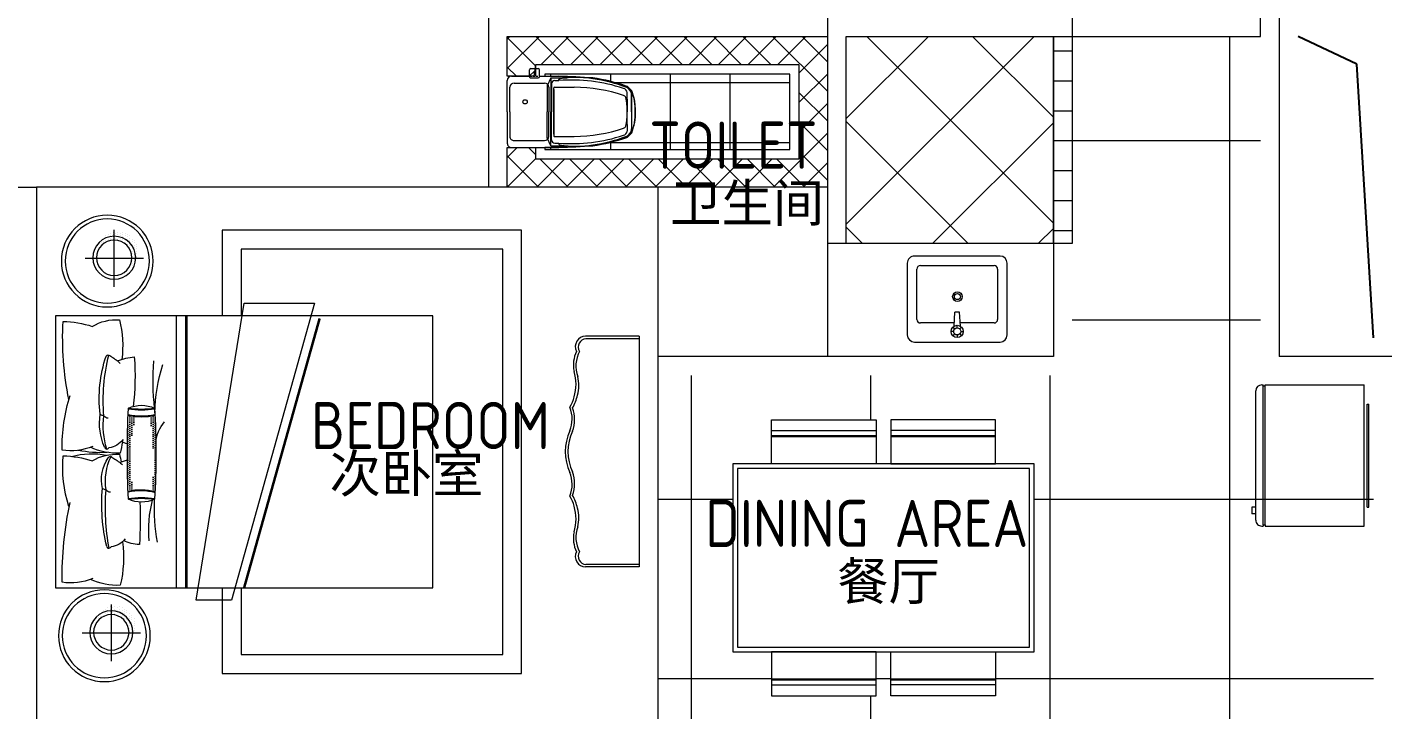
# Model space of a CAD drawing. Extents: x 25752 to 73233, y 27827 to 61602.
# Drawn here: x 48011 to 55211, y 43281 to 46907 of the extents above; entities that cross this region are included whole.
import ezdxf

# ---------------------------------------------------------------- set-up
doc = ezdxf.new("R2010")
doc.units = 0
doc.header["$LTSCALE"] = 1000
doc.header["$MEASUREMENT"] = 0
for name, color, linetype, lineweight in [('DOTE', 1, 'Continuous', 5), ('WALL', 255, 'Continuous', 30), ('家具', 34, 'Continuous', 9), ('居其美业室内陈设图块', 31, 'Continuous', 9), ('配景图块－家具立面', 252, 'Continuous', 9), ('铺地', 8, 'Continuous', 5), ('陈设', 31, 'Continuous', 5)]:
    doc.layers.add(name, color=color, linetype=linetype, lineweight=lineweight)
doc.layers.add('PUB_TEXT', color=7, linetype='Continuous')
doc.styles.get("Standard").update_dxf_attribs({"font": 'gbenor.shx', "bigfont": 'gbcbig.shx'})
pattern_1 = [(90, (164886.5, 15824.3), (952.5, 2e-13), []), (7e-15, (164886.5, 15824.3), (2e-13, -952.5), [])]

# ---------------------------------------------------------------- blocks, each defined once
blk = doc.blocks.new('dfdsf')
at = {"layer": '家具'}
for p, q in [((-6118.8, -27345.4), (-6118.8, -27726.4)), ((-5626.5, -27307.3), (-6080.7, -27307.3)), ((-5588.4, -27726.4), (-5588.4, -27345.4)), ((-6080.7, -27764.5), (-5626.5, -27764.5))]:
    blk.add_line(p, q, dxfattribs=at)
at = {"layer": '家具', "color": 8}
for p, q in [((-5866.9, -27350.6), (-5876.4, -27341.1)), ((-5853.6, -27345.2), (-5853.6, -27331.7)), ((-5831.1, -27340.8), (-5840.5, -27350.5)), ((-6068, -27694.7), (-6068, -27428)), ((-6049, -27408.9), (-5869.2, -27408.9)), ((-5872.4, -27364), (-5885.9, -27364)), ((-5866.7, -27377.4), (-5876.1, -27387.1)), ((-5870.1, -27391.7), (-5866.3, -27465.6)), ((-5853.6, -27382.8), (-5853.6, -27396.2)), ((-5837.1, -27391.7), (-5840.9, -27465.6)), ((-5830.8, -27386.8), (-5840.3, -27377.3)), ((-5838, -27408.9), (-5658.2, -27408.9)), ((-5834.8, -27364), (-5821.3, -27364)), ((-5639.2, -27428), (-5639.2, -27694.7)), ((-5866.3, -27465.6), (-5840.9, -27465.6)), ((-5658.2, -27713.7), (-6049, -27713.7))]:
    blk.add_line(p, q, dxfattribs=at)
for centre, radius in [((-5853.6, -27364), 32.3), ((-5853.6, -27364), 18.8), ((-5854.6, -27548.6), 25.4), ((-5854.6, -27548.6), 16)]:
    blk.add_circle(centre, radius, dxfattribs=at)
at = {"layer": '家具'}
for centre, start, end in [((-6080.7, -27345.4), 90, 180), ((-5626.5, -27345.4), 0, 90), ((-6080.7, -27726.4), 180, 270), ((-5626.5, -27726.4), 270, 0)]:
    blk.add_arc(centre, 38.1, start, end, dxfattribs=at)
at = {"layer": '家具', "color": 8}
for centre, start, end in [((-6049, -27428), 90, 180), ((-5658.2, -27428), 0, 90), ((-6049, -27694.7), 180, 270), ((-5658.2, -27694.7), 270, 0)]:
    blk.add_arc(centre, 19.1, start, end, dxfattribs=at)
blk = doc.blocks.new('A$C37A63D83')
at = {"layer": '家具', "color": 8}
for p, q in [((136.4, 659.7), (322.6, 659.7)), ((229.5, 659.7), (136.4, 659.7)), ((152.1, 636.3), (127.6, 636.3)), ((162, 636.3), (152.1, 636.3)), ((162, 636.3), (229.5, 636.3)), ((297, 636.3), (229.5, 636.3)), ((297, 636.3), (306.9, 636.3)), ((306.9, 636.3), (331.4, 636.3)), ((49.5, 230.4), (49.5, 316.4)), ((99, 250.2), (99, 355.5)), ((360, 250.2), (360, 355.5)), ((49.5, 230.4), (229.5, 230.4)), ((49.5, 230.4), (90.9, 211.5)), ((54, 279), (54, 280.3)), ((63, 274.5), (58.5, 274.5)), ((63, 252.9), (63, 274.5)), ((81, 234.9), (229.5, 234.9)), ((99, 220.5), (229.5, 220.5)), ((229.5, 246.6), (102.6, 246.6)), ((110.7, 246.6), (229.5, 246.6)), ((229.5, 246.6), (356.4, 246.6)), ((348.3, 246.6), (229.5, 246.6)), ((378, 234.9), (229.5, 234.9)), ((409.5, 230.4), (229.5, 230.4)), ((360, 220.5), (229.5, 220.5)), ((409.5, 230.4), (368.1, 211.5)), ((396, 252.9), (396, 274.5)), ((396, 274.5), (400.5, 274.5)), ((37.8, 171.9), (42.3, 171.9)), ((40.5, 153.1), (40.5, 161.7)), ((40.5, 137), (40.5, 146.5)), ((49.5, 125.1), (49.5, 164.7)), ((76.5, 36), (76.5, 198)), ((90.9, 211.5), (229.5, 211.5)), ((368.1, 211.5), (229.5, 211.5)), ((382.5, 36), (382.5, 198)), ((37.8, 117.9), (42.3, 117.9)), ((40.5, 121.2), (40.5, 129.7)), ((229.5, 13.5), (99, 13.5)), ((229.5, 13.5), (360, 13.5))]:
    blk.add_line(p, q, dxfattribs=at)
at = {"layer": '家具'}
for p, q in [((409.5, 230.4), (409.5, 316.4)), ((40.5, 170.1), (40.5, 274.5)), ((405, 279), (405, 280.3)), ((418.5, 22.5), (418.5, 274.5)), ((0, 125.1), (0, 164.7)), ((37.8, 171.9), (7.2, 171.9)), ((37.8, 117.9), (7.2, 117.9)), ((40.5, 22.5), (40.5, 122)), ((229.5, 0), (63, 0)), ((229.5, 0), (396, 0))]:
    blk.add_line(p, q, dxfattribs=at)
at = {"layer": '家具', "color": 8}
blk.add_circle((176.4, 94.5), 11.4, dxfattribs=at)
at = {"layer": '家具'}
for centre, radius, start, end in [((159.1, 596.7), 75.7, 123.74728, 147.26486), ((216.6, 423.2), 256.6, 87.12096, 112.8427), ((242.4, 423.2), 256.6, 67.1573, 92.87904), ((299.9, 596.7), 75.7, 32.73514, 56.25272), ((978.6, 321), 938.6, 160.46268, 171.82378), ((106.7, 630.4), 13.5, 147.26486, 160.46289), ((345.7, 630.4), 13.5, 21.34013, 45.04567), ((352.3, 630.4), 13.5, 19.53711, 32.73514), ((-519.6, 321), 938.7, 8.17733, 19.53711), ((7035.2, 15), 6999.5, 176.39994, 177.87525), ((-6576.2, 15), 6999.5, 2.12475, 3.60006), ((7.2, 164.7), 7.2, 90, 180), ((7.2, 125.1), 7.2, 180, 270), ((63, 22.5), 22.5, 180, 270), ((396, 22.5), 22.5, 270, 0)]:
    blk.add_arc(centre, radius, start, end, dxfattribs=at)
at = {"layer": '家具', "color": 8}
for centre, radius, start, end in [((347, 396.4), 344.2, 131.92233, 134.95433), ((138, 625.7), 34, 87.42069, 128.06865), ((321, 625.7), 34, 51.93135, 92.57931), ((112, 396.4), 344.2, 45.04567, 48.07767), ((823.8, 352.9), 776.2, 158.65987, 172.47632), ((941.9, 340.4), 881.4, 161.70587, 184.28974), ((933.3, 352.9), 834.3, 161.50274, 179.81806), ((113.3, 630.4), 13.5, 134.95433, 158.65987), ((129.6, 611.1), 25.3, 94.61237, 166.25294), ((159.2, 611.8), 18, 109.18125, 161.50274), ((214.4, 386.4), 250, 86.59247, 104.15157), ((244.6, 386.4), 250, 75.84843, 93.40753), ((299.8, 611.8), 18, 18.49726, 70.81875), ((-474.3, 352.9), 834.3, 0.18194, 18.49726), ((329.4, 611.1), 25.3, 13.74706, 85.38763), ((-482.9, 340.4), 881.4, 355.71026, 18.29413), ((-364.8, 352.9), 776.2, 7.52368, 21.34013), ((545.5, 366.9), 499.1, 169.88512, 189.98228), ((-86.5, 366.9), 499.1, 350.01772, 10.11488), ((58.5, 279), 4.5, 180, 270), ((81, 252.9), 18, 180, 270), ((99, 198), 22.5, 90, 180), ((102.6, 250.2), 3.6, 180, 270), ((356.4, 250.2), 3.6, 270, 0), ((360, 198), 22.5, 0, 90), ((378, 252.9), 18, 270, 0), ((400.5, 279), 4.5, 270, 0), ((42.3, 164.7), 7.2, 0, 90), ((42.3, 125.1), 7.2, 270, 0), ((99, 36), 22.5, 180, 270), ((360, 36), 22.5, 270, 0)]:
    blk.add_arc(centre, radius, start, end, dxfattribs=at)
blk = doc.blocks.new('A$C0C200289')
for p, q in [((-150, 71.8), (-150, 596.8)), ((600, 596.8), (-150, 596.8)), ((500.3, 622.7), (-48.2, 622.7)), ((-48.2, 613.4), (-48.2, 622.7)), ((500.3, 613.4), (-48.2, 613.4)), ((500.3, 613.4), (500.3, 622.7)), ((600, 71.8), (600, 596.8)), ((-144.1, 71.8), (-150, 71.8)), ((-150, 53.3), (-150, 61.8)), ((-144.1, 61.8), (-150, 61.8)), ((-144.1, 61.8), (-144.1, 71.8)), ((568.5, 21.8), (-118.5, 21.8)), ((499.1, 21.8), (499.1, 0)), ((535.3, 21.8), (535.3, 0)), ((594.1, 61.8), (594.1, 71.8)), ((594.1, 71.8), (600, 71.8)), ((594.1, 61.8), (600, 61.8)), ((600, 53.3), (600, 61.8)), ((499.1, 0), (535.3, 0))]:
    blk.add_line(p, q)
at = {"color": 251}
for p, q in [((594.1, 71.8), (-144.1, 71.8)), ((594.1, 61.8), (-144.1, 61.8))]:
    blk.add_line(p, q, dxfattribs=at)
for centre, start, end in [((-118.5, 53.3), 180, 270), ((568.5, 53.3), 270, 0)]:
    blk.add_arc(centre, 31.5, start, end)
blk = doc.blocks.new('qtg')
at = {"layer": '陈设'}
blk.add_lwpolyline([(131675.2, 1896.9), (131675.2, 1442.2), (130085.8, 1442.2), (130085.8, 3795.2), (131675.2, 3795.2), (131675.2, 3340.5)], dxfattribs=at)
at = {"layer": '陈设', "color": 8}
blk.add_lwpolyline([(131575.2, 1896.9), (131575.2, 1542.2), (130185.8, 1542.2), (130185.8, 3695.2), (131575.2, 3695.2), (131575.2, 3340.5)], dxfattribs=at)
blk = doc.blocks.new('bed-03')
at = {"layer": '陈设'}
h = blk.add_hatch(dxfattribs=at)
h.set_pattern_fill('DOTS', color=8, scale=157.35808, style=0)
h.set_pattern_definition([(360, (4699.224, 22464.162), (4.91744, 9.83488), [0, -9.83488])])
h.paths.add_polyline_path([(193.3, 1512.3, -0.023158), (197.9, 1538.3, 0.017447), (-182.8, 1538.1, -0.030336), (-176.8, 1500.1, -0.109684)])
h.paths.add_polyline_path([(-178.1, 1428.4, -0.021039), (-182.7, 1402.1, 0.024893), (200.7, 1402, -0.013485), (197.1, 1417, -0.065247)])
at = {"layer": '陈设', "linetype": 'Continuous'}
blk.add_line((-685.8, 1295.4), (685.8, 1295.4), dxfattribs=at)
for points in [[(-685.8, 1905), (685.8, 1905), (685.8, 0), (-685.8, 0)], [(749.3, 1193.8), (-749.3, 952.5), (-749.3, 596.9), (749.3, 1016)]]:
    blk.add_lwpolyline(points, close=True, dxfattribs=at)
at = {"layer": '陈设', "linetype": 'Continuous', "const_width": 12.7}
for points in [[(-685.8, 1244.6), (685.8, 1244.6)], [(685.8, 952.5), (-673.1, 571.5)]]:
    blk.add_lwpolyline(points, dxfattribs=at)
at = {"layer": '陈设'}
for centre, radius, start, end in [((-577.9, 291.4), 1576.8, 78.51563, 92.91885), ((-128, 1881.7), 530.4, 181.68246, 197.89123), ((-19.6, 991.8), 879.4, 89.26749, 107.49187), ((-518.6, 1679.5), 523, 21.50182, 21.52014), ((-291.2, 1827.2), 286.3, 337.28886, 8.83607), ((72.4, 1196.7), 671.5, 72.36508, 94.45682), ((550.4, 1881.7), 530.4, 181.68246, 197.89123), ((641.6, 21.3), 1850, 89.47797, 102.03621), ((375.6, 1827.2), 286.3, 337.28886, 8.83607), ((-518.6, 1679.5), 523, 356.00042, 12.19728), ((388.8, 1722), 379.2, 164.5703, 191.44523), ((-433, 1598.1), 233.4, 148.85812, 184.05816), ((-316.9, 1592.2), 324, 357.36898, 24.77774), ((245.4, 1598.1), 233.4, 148.85812, 184.05816), ((349.9, 1592.2), 324, 357.36898, 24.77774), ((-260.6, 727.3), 936.2, 85.18392, 104.06595), ((-269.2, 1008), 675.6, 83.20755, 108.38281), ((-144.9, 1376.3), 305.8, 66.56831, 98.36025), ((-213.4, 1658.6), 31.4, 2.78289, 33.25611), ((-131.5, 1271.1), 392.3, 72.55244, 97.40079), ((-192.9, 1640.1), 22.8, 354.43558, 61.56986), ((148.2, 1363.4), 288.9, 81.37225, 115.44969), ((141.6, 1474.1), 198.2, 77.55266, 124.26048), ((262.2, 741.5), 929.4, 76.61675, 94.81174), ((160.2, 1647.5), 31.4, 2.78289, 33.25611), ((280, 458.9), 1193.4, 80.01932, 94.24788), ((180.7, 1629), 22.8, 354.43558, 61.56986), ((-535.1, 2096.2), 531, 255.7481, 277.42838), ((-285.9, 1731.9), 222.6, 209.74359, 223.86493), ((-210.2, 1487.7), 269, 157.35479, 175.99448), ((-127.8, 1648.9), 108.2, 307.60777, 352.44802), ((-134.2, 2172.8), 611.9, 277.91946, 283.31982), ((143.3, 2096.2), 531, 255.7481, 259.99103), ((226.4, 1720.7), 222.6, 209.74359, 223.86493), ((302, 1476.6), 269, 157.35479, 166.0422), ((372.8, 1637.8), 108.2, 307.60777, 352.44802), ((532.6, 2172.8), 611.9, 262.59536, 283.31982), ((-382.1, 2845.4), 1342.3, 265.87858, 276.54701), ((-81, 1470.4), 153.7, 154.46306, 205.54216), ((9.9, -3914.4), 5455.9, 87.58865, 92.41135), ((-613.7, 1470.4), 399.6, 350.4535, 9.55171), ((-493.1, 1470), 317.7, 347.54723, 12.52165), ((-202.4, 1492.4), 169.7, 16.73764, 28.09111), ((476.5, 1475.9), 285.5, 167.23113, 195.17647), ((686, 1470.3), 451.5, 171.53777, 188.42299), ((91.5, 1470.5), 162, 335.83547, 24.1253), ((298.3, 1481.3), 169.7, 359.93165, 28.09111), ((341.1, 3294.3), 1817.6, 267.23363, 274.00158), ((-357.5, 205.3), 1206.7, 83.44339, 94.82037), ((-171.5, 490.7), 912.5, 91.59604, 107.13726), ((9.8, 5250.4), 3853.1, 266.5849, 273.4151), ((-29.3, 1206.9), 191.7, 95.57589, 129.53492), ((282.7, 411.7), 993.4, 79.97993, 92.50113), ((395.3, 834), 600.1, 84.82231, 104.64378)]:
    blk.add_arc(centre, radius, start, end, dxfattribs=at)
at = {"layer": '陈设', "color": 8}
for centre, radius, start, end in [((-613.7, 1470.4), 403.5, 350.4535, 9.55171), ((-493.1, 1470), 313.8, 347.54723, 12.52165), ((476.5, 1475.9), 281.5, 167.23113, 195.17647), ((686, 1470.3), 455.4, 171.53777, 188.42299)]:
    blk.add_arc(centre, radius, start, end, dxfattribs=at)
at = {"layer": '陈设'}
for points in [[(-482.3, 1649.1), (-489.5, 1638.4), (-485.8, 1630.5), (-479.2, 1621.4)], [(-23.3, 1656.9), (-14.3, 1650.6), (-15.6, 1640.9), (-20.6, 1634.7)], [(477.4, 1645.7), (486.4, 1639.5), (485, 1629.8), (480.1, 1623.6)], [(30, 1637.9), (22.8, 1627.2), (26.4, 1619.3), (33.1, 1610.3)]]:
    blk.add_spline(points, degree=3, dxfattribs=at)
blk = doc.blocks.new('nighttable-03')
at = {"layer": '陈设'}
for p, q in [((0, -193), (0, 193)), ((-188.6, 0), (188.6, 0))]:
    blk.add_line(p, q, dxfattribs=at)
at = {"layer": '陈设', "color": 8}
for p, q in [((-56.6, 103.2), (-56.6, 103.2)), ((-48.7, 119.1), (-48.7, 119.1)), ((-32.8, 119.1), (-32.8, 119.1)), ((-24.9, 134.9), (-24.9, 134.9)), ((-16.9, 119.1), (-16.9, 119.1)), ((-9, 134.9), (-9, 134.9)), ((-1, 150.8), (-1, 150.8)), ((-1, 119.1), (-1, 119.1)), ((6.9, 134.9), (6.9, 134.9)), ((14.8, 150.8), (14.8, 150.8)), ((14.8, 119.1), (14.8, 119.1)), ((22.8, 134.9), (22.8, 134.9)), ((30.7, 150.8), (30.7, 150.8)), ((30.7, 119.1), (30.7, 119.1)), ((38.6, 134.9), (38.6, 134.9)), ((46.6, 150.8), (46.6, 150.8)), ((46.6, 119.1), (46.6, 119.1)), ((54.5, 134.9), (54.5, 134.9)), ((62.5, 150.8), (62.5, 150.8)), ((62.5, 119.1), (62.5, 119.1)), ((70.4, 134.9), (70.4, 134.9)), ((70.4, 103.2), (70.4, 103.2)), ((78.3, 150.8), (78.3, 150.8)), ((78.3, 119.1), (78.3, 119.1)), ((86.3, 134.9), (86.3, 134.9)), ((86.3, 103.2), (86.3, 103.2)), ((94.2, 150.8), (94.2, 150.8)), ((94.2, 119.1), (94.2, 119.1)), ((102.1, 134.9), (102.1, 134.9)), ((102.1, 103.2), (102.1, 103.2)), ((110.1, 119.1), (110.1, 119.1)), ((118, 134.9), (118, 134.9)), ((118, 103.2), (118, 103.2)), ((126, 119.1), (126, 119.1)), ((133.9, 103.2), (133.9, 103.2)), ((149.8, 103.2), (149.8, 103.2)), ((94.2, 87.3), (94.2, 87.3)), ((102.1, 71.4), (102.1, 71.4)), ((110.1, 87.3), (110.1, 87.3)), ((110.1, 55.6), (110.1, 55.6)), ((118, 71.4), (118, 71.4)), ((118, 39.7), (118, 39.7)), ((126, 87.3), (126, 87.3)), ((126, 55.6), (126, 55.6)), ((126, 23.8), (126, 23.8)), ((133.9, 71.4), (133.9, 71.4)), ((133.9, 39.7), (133.9, 39.7)), ((133.9, 7.9), (133.9, 7.9)), ((141.8, 87.3), (141.8, 87.3)), ((141.8, 55.6), (141.8, 55.6)), ((141.8, 23.8), (141.8, 23.8)), ((149.8, 71.4), (149.8, 71.4)), ((149.8, 39.7), (149.8, 39.7)), ((149.8, 7.9), (149.8, 7.9)), ((157.7, 87.3), (157.7, 87.3)), ((157.7, 55.6), (157.7, 55.6)), ((157.7, 23.8), (157.7, 23.8)), ((165.6, 71.4), (165.6, 71.4)), ((165.6, 39.7), (165.6, 39.7)), ((165.6, 7.9), (165.6, 7.9)), ((173.6, 55.6), (173.6, 55.6)), ((173.6, 23.8), (173.6, 23.8)), ((86.3, -87.3), (86.3, -87.3)), ((102.1, -87.3), (102.1, -87.3)), ((110.1, -71.4), (110.1, -71.4)), ((118, -55.6), (118, -55.6)), ((126, -7.9), (126, -7.9)), ((126, -39.7), (126, -39.7)), ((126, -71.4), (126, -71.4)), ((133.9, -23.8), (133.9, -23.8)), ((133.9, -55.6), (133.9, -55.6)), ((141.8, -7.9), (141.8, -7.9)), ((141.8, -39.7), (141.8, -39.7)), ((149.8, -23.8), (149.8, -23.8)), ((149.8, -55.6), (149.8, -55.6)), ((157.7, -7.9), (157.7, -7.9)), ((157.7, -39.7), (157.7, -39.7)), ((165.6, -23.8), (165.6, -23.8)), ((173.6, -7.9), (173.6, -7.9)), ((62.5, -103.2), (62.5, -103.2))]:
    blk.add_line(p, q, dxfattribs=at)
at = {"layer": '陈设'}
for centre, radius in [((-18.6, -46.6), 304.8), ((3.7, -0.4), 142.5)]:
    blk.add_circle(centre, radius, dxfattribs=at)
at = {"layer": '陈设', "color": 8}
for centre, radius in [((-18.6, -46.6), 279.4), ((3.7, -0.4), 117.5)]:
    blk.add_circle(centre, radius, dxfattribs=at)
blk = doc.blocks.new('tr')
at = {"layer": '居其美业室内陈设图块', "color": 8, "linetype": 'Continuous'}
for p, q in [((-570583.1, -756275.3), (-570028.1, -756275.3)), ((-569394.9, -756275.3), (-569949.9, -756275.3)), ((-570583.1, -757625.8), (-570028.1, -757625.8)), ((-569394.9, -757625.8), (-569949.9, -757625.8))]:
    blk.add_line(p, q, dxfattribs=at)
at = {"layer": '居其美业室内陈设图块', "color": 31, "linetype": 'Continuous'}
for points in [[(-570583.1, -756450.6), (-570583.1, -756216.9), (-570028.1, -756216.9), (-570028.1, -756450.6)], [(-569394.9, -756450.6), (-569394.9, -756216.9), (-569949.9, -756216.9), (-569949.9, -756450.6)], [(-570583.1, -757450.6), (-570583.1, -757684.3), (-570028.1, -757684.3), (-570028.1, -757450.6)], [(-569394.9, -757450.6), (-569394.9, -757684.3), (-569949.9, -757684.3), (-569949.9, -757450.6)]]:
    blk.add_lwpolyline(points, close=True, dxfattribs=at)
at = {"layer": '居其美业室内陈设图块', "color": 8, "linetype": 'Continuous', "const_width": 11.7}
for points in [[(-570583.1, -756304.5), (-570028.1, -756304.5)], [(-569394.9, -756304.5), (-569949.9, -756304.5)], [(-570583.1, -757596.6), (-570028.1, -757596.6)], [(-569394.9, -757596.6), (-569949.9, -757596.6)]]:
    blk.add_lwpolyline(points, dxfattribs=at)
at = {"layer": '居其美业室内陈设图块', "flags": 128}
blk.add_lwpolyline([(-570789, -757450.6), (-570789, -756450.6), (-569189, -756450.6), (-569189, -757450.6), (-570789, -757450.6)], dxfattribs=at)
blk.add_lwpolyline([(-570763.6, -757425.2), (-570763.6, -756476), (-569214.4, -756476), (-569214.4, -757425.2)], close=True, dxfattribs=at)
blk = doc.blocks.new('A$C55011AC4')
at = {"layer": 'WALL'}
blk.add_blockref('tr', (569373.9, 757855.4), dxfattribs=at)
blk = doc.blocks.new('gui-13')
at = {"layer": '陈设', "color": 31}
for p, q in [((-850.7, 0), (850.7, 0)), ((-850.7, 0), (-850.7, -394.8)), ((850.7, 0), (850.7, -394.8))]:
    blk.add_line(p, q, dxfattribs=at)
at = {"layer": '陈设', "color": 8}
for p, q in [((-832.3, 0), (-832.3, -392)), ((832.3, 0), (832.3, -392))]:
    blk.add_line(p, q, dxfattribs=at)
at = {"layer": '陈设', "color": 31}
for centre, radius, start, end in [((-774.6, -394.8), 76, 179.97746, 297.9622), ((774.6, -394.8), 76, 242.0378, 0.02254), ((-638.5, -249), 235.5, 244.74239, 281.45764), ((-496.8, -771.3), 306.5, 72.27649, 108.03944), ((-461.2, -732.5), 259.7, 59.00088, 77.15143), ((-242.3, -727.7), 233.8, 67.59017, 111.37366), ((242.3, -727.7), 233.8, 68.62634, 112.40983), ((461.2, -732.5), 259.7, 102.84857, 120.99912), ((496.8, -771.3), 306.5, 71.96056, 107.72351), ((638.5, -249), 235.5, 258.54236, 295.25761), ((0, -176.3), 368.5, 245.44985, 294.55015)]:
    blk.add_arc(centre, radius, start, end, dxfattribs=at)
at = {"layer": '陈设', "color": 8}
for centre, radius, start, end in [((-771.5, -388.4), 60.9, 183.37481, 301.49293), ((771.5, -388.4), 60.9, 238.50707, 356.62519), ((-633.4, -232.2), 233.7, 242.94166, 289.85478), ((-490.8, -712.9), 268.5, 73.94789, 103.61654), ((-490.9, -795.9), 349, 61.21238, 77.71077), ((-237.3, -743), 267, 70.87216, 108.68152), ((0, -176.8), 347.9, 244.49259, 295.50741), ((237.3, -743), 267, 71.31848, 109.12784), ((490.9, -795.9), 349, 102.28923, 118.78762), ((490.8, -712.9), 268.5, 76.38346, 106.05211), ((633.4, -232.2), 233.7, 250.14522, 297.05834)]:
    blk.add_arc(centre, radius, start, end, dxfattribs=at)

msp = doc.modelspace()

# ---------------------------------------------------------------- hatches: boundary and pattern name
at = {"layer": '铺地'}
h = msp.add_hatch(dxfattribs=at)
h.set_pattern_fill('ANSI37', color=256, scale=70, style=0)
h.set_pattern_definition([(135, (207954.82, -15935.22), (78.57724, 78.57724), []), (45, (207954.82, -15935.22), (78.57724, -78.57724), [])])
edge = h.paths.add_edge_path()
edge.add_line((50710.7, 46646.5), (50560.7, 46646.5))
edge.add_line((50560.7, 46646.5), (50560.7, 46857.5))
edge.add_line((50560.7, 46857.5), (52260.7, 46857.5))
edge.add_line((52260.7, 46857.5), (52260.7, 46057.5))
edge.add_line((52260.7, 46057.5), (51360.7, 46057.5))
edge.add_line((51360.7, 46057.5), (51360.7, 46057.5))
edge.add_line((51360.7, 46057.5), (50560.7, 46057.5))
edge.add_line((50560.7, 46057.5), (50560.7, 46268.6))
edge.add_line((50560.7, 46268.6), (50583, 46268.5))
edge.add_line((50583, 46268.5), (50709.2, 46268.5))
edge.add_line((50709.2, 46268.5), (50710.7, 46268.5))
edge.add_line((50710.7, 46268.5), (50710.7, 46207.5))
edge.add_line((50710.7, 46207.5), (51510.7, 46207.5))
edge.add_line((51510.7, 46207.5), (51510.7, 46207.5))
edge.add_line((51510.7, 46207.5), (52110.7, 46207.5))
edge.add_line((52110.7, 46207.5), (52110.7, 46707.5))
edge.add_line((52110.7, 46707.5), (50710.7, 46707.5))
edge.add_line((50710.7, 46707.5), (50702.4, 46646.5))
h = msp.add_hatch(dxfattribs=at)
h.set_pattern_fill('ANSI37', color=256, scale=250, style=0)
h.set_pattern_definition([(135, (164886.5, 15824.32), (280.633, 280.633), []), (45, (164886.5, 15824.32), (280.633, -280.633), [])])
h.paths.add_polyline_path([(53460.7, 45757.5), (52360.7, 45757.5), (52360.7, 46857.5), (53460.7, 46857.5)])
h = msp.add_hatch(dxfattribs=at)
h.set_pattern_fill('ANSI31', color=256, scale=100, angle=135, style=0)
h.set_pattern_definition([(7e-15, (164886.49, 15824.32), (1e-14, -158.75), [])])
h.paths.add_polyline_path([(53560.7, 45757.5), (53460.7, 45757.5), (53460.7, 46857.5), (53560.7, 46857.5)])
h = msp.add_hatch(dxfattribs=at)
h.set_pattern_fill('ANSI37', color=256, scale=600, angle=45, style=0)
h.set_pattern_definition(pattern_1)
h.paths.add_polyline_path([(53560.7, 46857.5), (54560.7, 46857.5), (54560.7, 45057.5), (53560.7, 45057.5)])
h = msp.add_hatch(dxfattribs=at)
h.set_pattern_fill('ANSI37', color=256, scale=200, angle=45, style=0)
h.set_pattern_definition([(90, (207954.82, -15935.22), (317.5, 3e-14), []), (7e-15, (207954.82, -15935.22), (3e-14, -317.5), [])])
h.paths.add_polyline_path([(51560.7, 46257.5), (51560.7, 46257.5), (52060.7, 46257.5), (52060.7, 46657.5), (50760.7, 46657.5), (50760.7, 46646.5), (50818.5, 46646.5), (50854.2, 46645.7), (50877.6, 46644.8), (50996.4, 46638.6), (51036.2, 46634.2), (51081.4, 46625.5), (51144, 46609.6), (51195.6, 46593), (51210.5, 46581.9), (51220.4, 46570), (51233, 46532.1), (51236.6, 46514.8), (51240.5, 46470.3), (51240.2, 46457.5), (51240, 46428.6), (51236.6, 46400.1), (51220.4, 46345), (51195.6, 46322), (51169.8, 46313.2), (51139.1, 46303.9), (51087.3, 46290.7), (51054.5, 46284), (51015.2, 46277.5), (50938.1, 46273), (50905.8, 46271.4), (50880.1, 46270.3), (50845.7, 46268.9), (50819, 46268.5), (50760.7, 46268.5), (50760.7, 46257.5)])
h = msp.add_hatch(dxfattribs=at)
h.set_pattern_fill('ANSI37', color=256, scale=600, angle=45, style=0)
h.set_pattern_definition(pattern_1)
h.paths.add_polyline_path([(51758.5, 43589.1), (51964.4, 43589.1), (51964.4, 43355.4), (52519.4, 43355.4), (52519.4, 43589.1), (52597.7, 43589.1), (52597.7, 43355.4), (53152.7, 43355.4), (53152.7, 43589.1), (53358.5, 43589.1), (53358.5, 44589.1), (53152.7, 44589.1), (53152.7, 44822.7), (52597.7, 44822.7), (52597.7, 44589.1), (52519.4, 44589.1), (52519.4, 44822.7), (51964.4, 44822.7), (51964.4, 44589.1), (51758.5, 44589.1)], flags=16)
h.paths.add_polyline_path([(51360.7, 43207.5), (55160.7, 43207.5), (55160.7, 45057.5), (51360.7, 45057.5)])
edge = h.paths.add_edge_path(flags=16)
edge.add_line((54513.9, 44358.3), (54513.9, 44322.2))
edge = h.paths.add_edge_path(flags=16)
edge.add_line((54575.8, 44263.4), (54575.8, 45001.6))
edge = h.paths.add_edge_path(flags=16)
edge.add_line((54585.8, 44263.4), (54585.8, 45001.6))
edge = h.paths.add_edge_path(flags=16)
edge.add_line((54535.8, 44289), (54535.8, 44975.9))
edge = h.paths.add_edge_path(flags=16)
edge.add_line((54535.8, 44358.3), (54513.9, 44358.3))
edge = h.paths.add_edge_path(flags=16)
edge.add_line((54575.8, 45001.6), (54585.8, 45001.6))
edge = h.paths.add_edge_path(flags=16)
edge.add_line((54585.8, 45007.5), (55110.7, 45007.5))
edge = h.paths.add_edge_path(flags=16)
edge.add_line((54575.8, 44263.4), (54585.8, 44263.4))
edge = h.paths.add_edge_path(flags=16)
edge.add_line((54585.8, 44257.5), (55110.7, 44257.5))
edge = h.paths.add_edge_path(flags=16)
edge.add_line((54535.8, 44322.2), (54513.9, 44322.2))
edge = h.paths.add_edge_path(flags=16)
edge.add_line((54567.3, 45007.5), (54575.8, 45007.5))
edge = h.paths.add_edge_path(flags=16)
edge.add_line((55110.7, 44257.5), (55110.7, 45007.5))
edge = h.paths.add_edge_path(flags=16)
edge.add_line((54567.3, 44257.5), (54575.8, 44257.5))
edge = h.paths.add_edge_path(flags=16)
edge.add_arc((54567.3, 44289), 31.5, 180, 270, ccw=False)
edge = h.paths.add_edge_path(flags=16)
edge.add_arc((54567.3, 44975.9), 31.5, 90, 180, ccw=False)
edge = h.paths.add_edge_path(flags=16)
edge.add_line((55127.4, 44357.2), (55127.4, 44905.6))
edge = h.paths.add_edge_path(flags=16)
edge.add_line((55136.7, 44357.2), (55136.7, 44905.6))
edge = h.paths.add_edge_path(flags=16)
edge.add_line((55127.4, 44357.2), (55136.7, 44357.2))
edge = h.paths.add_edge_path(flags=16)
edge.add_line((55127.4, 44905.6), (55136.7, 44905.6))
edge = h.paths.add_edge_path(flags=16)
edge.add_line((54575.8, 45001.6), (54575.8, 45007.5))
edge = h.paths.add_edge_path(flags=16)
edge.add_line((54585.8, 45001.6), (54585.8, 45007.5))
edge = h.paths.add_edge_path(flags=16)
edge.add_line((54585.8, 44263.4), (54585.8, 44257.5))
edge = h.paths.add_edge_path(flags=16)
edge.add_line((54575.8, 44263.4), (54575.8, 44257.5))

# ---------------------------------------------------------------- linework, layer by layer
for p, q in [((55073.1, 46710.8), (54760.7, 46857.5)), ((55160.7, 45257.5), (55073.1, 46710.8))]:
    msp.add_line(p, q)
at = {"layer": 'DOTE'}
for p, q in [((50460.7, 50857.5), (50460.7, 46057.5)), ((50460.7, 50257.5), (50460.7, 46057.5)), ((52260.7, 46957.5), (52260.7, 45157.5)), ((52260.7, 46957.5), (52260.7, 45157.5)), ((54660.7, 46957.5), (54660.7, 45157.5)), ((54660.7, 46957.5), (54660.7, 45157.5)), ((44760.7, 46057.5), (48060.7, 46057.5)), ((48060.7, 46057.5), (48060.7, 37657.5)), ((48060.7, 46057.5), (48060.7, 37657.5)), ((48060.7, 46057.5), (48060.7, 37657.5)), ((48060.7, 46057.5), (48060.7, 37657.5)), ((48060.7, 46057.5), (48060.7, 37657.5)), ((48060.7, 46057.5), (48060.7, 37657.5)), ((48060.7, 46057.5), (48060.7, 37657.5)), ((48060.7, 46057.5), (48060.7, 37657.5)), ((48060.7, 46057.5), (48060.7, 37657.5)), ((51360.7, 46057.5), (48060.7, 46057.5)), ((48060.7, 46057.5), (48060.7, 37657.5)), ((48060.7, 46057.5), (48060.7, 37657.5)), ((48060.7, 46057.5), (48060.7, 37657.5)), ((51360.7, 46057.5), (51360.7, 43057.5)), ((51360.7, 46057.5), (51360.7, 43057.5)), ((53460.7, 45757.5), (52260.7, 45757.5)), ((53460.7, 45757.5), (52260.7, 45757.5)), ((53460.7, 45757.5), (53460.7, 45157.5)), ((53460.7, 45757.5), (53460.7, 45157.5)), ((53460.7, 45157.5), (51360.7, 45157.5)), ((53460.7, 45157.5), (51360.7, 45157.5)), ((55260.7, 45157.5), (54660.7, 45157.5)), ((55260.7, 45157.5), (54660.7, 45157.5))]:
    msp.add_line(p, q, dxfattribs=at)
at = {"layer": '铺地'}
for points in [[(53560.7, 46857.5), (54560.7, 46857.5), (54560.7, 47057.5), (53560.7, 47057.5)], [(53460.7, 45757.5), (52360.7, 45757.5), (52360.7, 46857.5), (53460.7, 46857.5)], [(53560.7, 45757.5), (53460.7, 45757.5), (53460.7, 46857.5), (53560.7, 46857.5)]]:
    msp.add_lwpolyline(points, close=True, dxfattribs=at)
for points in [[(50710.7, 46646.5), (50560.7, 46646.5), (50560.7, 46857.5), (52260.7, 46857.5), (52260.7, 46057.5), (51360.7, 46057.5), (51360.7, 46057.5), (50560.7, 46057.5), (50560.7, 46268.6), (50583, 46268.5), (50709.2, 46268.5), (50710.7, 46268.5), (50710.7, 46207.5), (51510.7, 46207.5), (51510.7, 46207.5), (52110.7, 46207.5), (52110.7, 46707.5), (50710.7, 46707.5), (50702.4, 46646.5)], [(50710.7, 46268.5), (50710.7, 46207.5), (51510.7, 46207.5), (51510.7, 46207.5), (52110.7, 46207.5), (52110.7, 46707.5), (50710.7, 46707.5), (50710.7, 46646.5)], [(50760.7, 46268.5), (50760.7, 46257.5), (51560.7, 46257.5), (51560.7, 46257.5), (52060.7, 46257.5), (52060.7, 46657.5), (50760.7, 46657.5), (50760.7, 46646.5)], [(51560.7, 46257.5), (51560.7, 46257.5), (52060.7, 46257.5), (52060.7, 46657.5), (50760.7, 46657.5), (50760.7, 46646.5), (50818.5, 46646.5), (50854.2, 46645.7), (50877.6, 46644.8), (50996.4, 46638.6), (51036.2, 46634.2), (51081.4, 46625.5), (51144, 46609.6), (51195.6, 46593), (51210.5, 46581.9), (51220.4, 46570), (51233, 46532.1), (51236.6, 46514.8), (51240.5, 46470.3), (51240.2, 46457.5), (51240, 46428.6), (51236.6, 46400.1), (51220.4, 46345), (51195.6, 46322), (51169.8, 46313.2), (51139.1, 46303.9), (51087.3, 46290.7), (51054.5, 46284), (51015.2, 46277.5), (50938.1, 46273), (50905.8, 46271.4), (50880.1, 46270.3), (50845.7, 46268.9), (50819, 46268.5), (50760.7, 46268.5), (50760.7, 46257.5), (51560.7, 46257.5)]]:
    msp.add_lwpolyline(points, dxfattribs=at)

# ---------------------------------------------------------------- block references
at = {"layer": '家具'}
for name, p, rotation in [('A$C37A63D83', (50560.7, 46687), 269.9999999466392), ('dfdsf', (47096.7, 17927.4), 179.9999999466392), ('A$C0C200289', (54513.9, 44857.5), 270.0000000533608)]:
    msp.add_blockref(name, p, dxfattribs=dict(at, rotation=rotation))
at = {"layer": '家具', "xscale": -1}
for name, p in [('qtg', (180722.3, 42033.3)), ('A$C55011AC4', (51943.5, 43184.2))]:
    msp.add_blockref(name, p, dxfattribs=at)
at = {"layer": '配景图块－家具立面', "color": 8, "xscale": -0.8000000000320142, "yscale": 0.8000000000465661, "zscale": 0.8, "rotation": 270}
for p in [(48473.6, 45679.8), (48458.2, 43690.3)]:
    msp.add_blockref('nighttable-03', p, dxfattribs=at)
at = {"layer": '配景图块－家具立面', "color": 8, "extrusion": (0, 0, -1), "xscale": 1.052493438328383, "yscale": 1.052493438328383, "zscale": -1.052493438320218, "rotation": 270}
msp.add_blockref('bed-03', (-50165.7, 44652), dxfattribs=at)
at = {"layer": '陈设', "color": 8, "xscale": 0.7200000000011642, "yscale": 0.7199999999720603, "zscale": 0.7200000000000001, "rotation": 270}
msp.add_blockref('gui-13', (51260.7, 44653), dxfattribs=at)

# ---------------------------------------------------------------- texts
at = {"layer": 'PUB_TEXT'}
for s, insert, char_height, width, attachment_point in [('TOILET', (52208.1, 46405.7), 250, 4161.466, 3), ('{\\fSimSun|b0|i0|c134|p2;卫生间}', (52244, 46073.8), 200, 4105.676, 3), ('BEDROOM', (49518.7, 44916.5), 250, 4161.466, 1), ('{\\fSimSun|b0|i0|c134|p2;次卧室}', (49616.5, 44636.7), 200, 4105.676, 1), ('DINING AREA', (53327.9, 44396.7), 250, 4161.466, 3), ('{\\fSimSun|b0|i0|c134|p2;餐厅}', (52857.7, 44064.8), 200, 4105.676, 3)]:
    msp.add_mtext(s, dxfattribs=dict(at, insert=insert, char_height=char_height, width=width, attachment_point=attachment_point))

doc.saveas('drawing.dxf')
